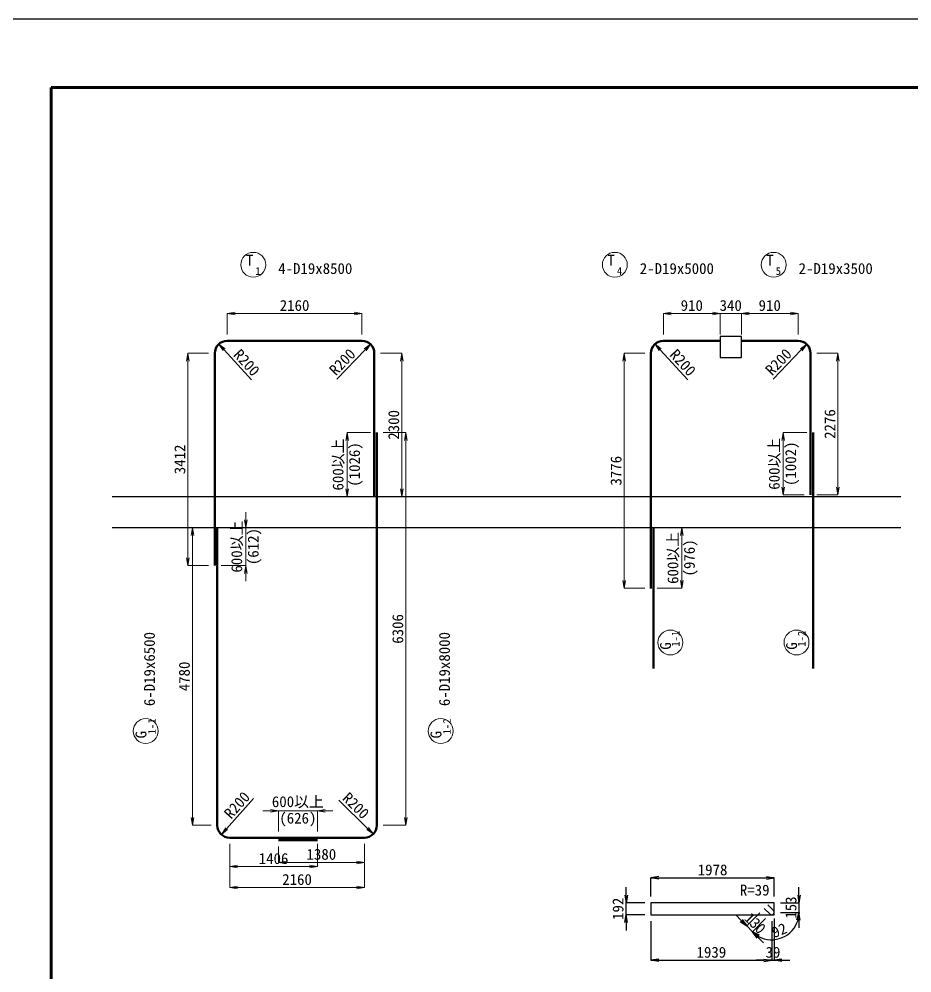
# Model space of a CAD drawing. Header units: millimetres. Extents: x 169470 to 758170, y -17820 to 11880.
# Drawn here: x 380232 to 394560, y -3437 to 11880 of the extents above; entities that cross this region are included whole.
import ezdxf
from ezdxf.enums import TextEntityAlignment as Align

# ---------------------------------------------------------------- set-up
doc = ezdxf.new("R2010")
doc.units = ezdxf.units.MM
doc.header["$LTSCALE"] = 50
doc.header["$PDSIZE"] = 300
doc.layers.get('Defpoints').update_dxf_attribs({"color": 151})
for name, color, linetype, lineweight in [('D-STR', 1, 'Continuous', 50), ('D-STR-DIM', 7, 'Continuous', 13), ('D-STR-HTXT', 7, 'Continuous', 13), ('D-STR-TXT', 7, 'Continuous', 13), ('D-TTL', 2, 'Continuous', 140)]:
    doc.layers.add(name, color=color, linetype=linetype, lineweight=lineweight)
doc.styles.add('MS ゴシック', font='MS Gothic.ttf')
doc.styles.add('YOKO_GOTHIC', font='MS Gothic.ttf')
doc.dimstyles.new('DIM-50', dxfattribs={"dimscale": 50, "dimtxt": 3.5, "dimasz": 2.5, "dimexe": 0, "dimexo": 2, "dimgap": 0.8, "dimtad": 1, "dimdec": 0, "dimzin": 1, "dimdsep": 46, "dimtxsty": 'MS ゴシック', "dimblk": 'OPEN', "dimcen": 0.1, "dimclrd": 256, "dimclre": 256, "dimclrt": 256, "dimaunit": 1, "dimadec": 3, "dimazin": 0, "dimtfac": 1, "dimtdec": 0, "dimtix": 1, "dimtmove": 2, "dimatfit": 3, "dimldrblk": 'OPEN', "dimfxl": 1, "dimlwd": -1, "dimlwe": -1, "dimarcsym": 2})

# ---------------------------------------------------------------- blocks, each defined once
blk = doc.blocks.new('_Open')
at = {"color": 0, "linetype": 'ByBlock', "lineweight": -2}
for p, q in [((-1, 0.17), (0, 0)), ((-1, -0.17), (0, 0)), ((0, 0), (-1, 0))]:
    blk.add_line(p, q, dxfattribs=at)
blk = doc.blocks.new('*D1033')
at = {"layer": 'D-STR-DIM', "transparency": 16777216}
for p, q in [((383573, 6814), (383573, 7152)), ((383698, 7152), (385608, 7152)), ((385733, 6814), (385733, 7152))]:
    blk.add_line(p, q, dxfattribs=at)
at = {"layer": 'Defpoints', "color": 0, "transparency": 16777216}
for p in [(385733, 7152), (383573, 6714), (385733, 6714)]:
    blk.add_point(p, dxfattribs=at)
at = {"layer": 'D-STR-DIM', "transparency": 16777216, "xscale": 125, "yscale": 125, "zscale": 125, "rotation": 180}
blk.add_blockref('_Open', (383573, 7152), dxfattribs=at)
at = {"layer": 'D-STR-DIM', "transparency": 16777216, "xscale": 125, "yscale": 125, "zscale": 125}
blk.add_blockref('_Open', (385733, 7152), dxfattribs=at)
at = {"layer": 'D-STR-DIM', "transparency": 16777216, "insert": (384653, 7280), "char_height": 175, "attachment_point": 5, "style": 'MS ゴシック'}
blk.add_mtext('2160', dxfattribs=at)
blk = doc.blocks.new('*D1034')
at = {"layer": 'D-STR-DIM', "transparency": 16777216}
for p, q in [((383273, 6514), (382940, 6514)), ((382940, 6389), (382940, 3228)), ((383273, 3103), (382940, 3103))]:
    blk.add_line(p, q, dxfattribs=at)
at = {"layer": 'Defpoints', "color": 0, "transparency": 16777216}
for p in [(383373, 6514), (382940, 3103), (383373, 3103)]:
    blk.add_point(p, dxfattribs=at)
at = {"layer": 'D-STR-DIM', "transparency": 16777216, "xscale": 125, "yscale": 125, "zscale": 125}
for p, rotation in [((382940, 6514), 90), ((382940, 3103), 270)]:
    blk.add_blockref('_Open', p, dxfattribs=dict(at, rotation=rotation))
at = {"layer": 'D-STR-DIM', "transparency": 16777216, "insert": (382813, 4809), "char_height": 175, "attachment_point": 5, "rotation": 90, "style": 'MS ゴシック'}
blk.add_mtext('3412', dxfattribs=at)
blk = doc.blocks.new('*D1035')
at = {"layer": 'D-STR-DIM', "transparency": 16777216}
for p, q in [((383870, 3839), (383870, 3964)), ((383513, 3714), (383870, 3714)), ((383870, 3714), (383870, 3103)), ((383473, 3103), (383870, 3103)), ((383870, 2978), (383870, 2853))]:
    blk.add_line(p, q, dxfattribs=at)
at = {"layer": 'Defpoints', "color": 0, "transparency": 16777216}
for p in [(383413, 3714), (383373, 3103), (383870, 3103)]:
    blk.add_point(p, dxfattribs=at)
at = {"layer": 'D-STR-DIM', "transparency": 16777216, "xscale": 125, "yscale": 125, "zscale": 125}
for p, rotation in [((383870, 3714), 270), ((383870, 3103), 90)]:
    blk.add_blockref('_Open', p, dxfattribs=dict(at, rotation=rotation))
at = {"layer": 'D-STR-DIM', "transparency": 16777216, "char_height": 175, "attachment_point": 5, "rotation": 90, "style": 'MS ゴシック'}
for s, insert in [('600以上', (383734, 3409)), ('(612)', (384012, 3409))]:
    blk.add_mtext(s, dxfattribs=dict(at, insert=insert))
blk = doc.blocks.new('*D1036')
at = {"layer": 'D-STR-DIM', "transparency": 16777216}
for p, q in [((383313, 3714), (383013, 3714)), ((383013, 3589), (383013, -941)), ((383313, -1066), (383013, -1066))]:
    blk.add_line(p, q, dxfattribs=at)
at = {"layer": 'Defpoints', "color": 0, "transparency": 16777216}
for p in [(383413, 3714), (383013, -1066), (383413, -1066)]:
    blk.add_point(p, dxfattribs=at)
at = {"layer": 'D-STR-DIM', "transparency": 16777216, "xscale": 125, "yscale": 125, "zscale": 125}
for p, rotation in [((383013, 3714), 90), ((383013, -1066), 270)]:
    blk.add_blockref('_Open', p, dxfattribs=dict(at, rotation=rotation))
at = {"layer": 'D-STR-DIM', "transparency": 16777216, "insert": (382885, 1324), "char_height": 175, "attachment_point": 5, "rotation": 90, "style": 'MS ゴシック'}
blk.add_mtext('4780', dxfattribs=at)
blk = doc.blocks.new('*D1037')
at = {"layer": 'D-STR-DIM', "transparency": 16777216}
for p, q in [((383613, -1366), (383613, -1730)), ((385019, -1366), (385019, -1730)), ((383738, -1730), (384894, -1730))]:
    blk.add_line(p, q, dxfattribs=at)
at = {"layer": 'Defpoints', "color": 0, "transparency": 16777216}
for p in [(383613, -1266), (385019, -1266), (385019, -1730)]:
    blk.add_point(p, dxfattribs=at)
at = {"layer": 'D-STR-DIM', "transparency": 16777216, "xscale": 125, "yscale": 125, "zscale": 125, "rotation": 180}
blk.add_blockref('_Open', (383613, -1730), dxfattribs=at)
at = {"layer": 'D-STR-DIM', "transparency": 16777216, "xscale": 125, "yscale": 125, "zscale": 125}
blk.add_blockref('_Open', (385019, -1730), dxfattribs=at)
at = {"layer": 'D-STR-DIM', "transparency": 16777216, "insert": (384316, -1602), "char_height": 175, "attachment_point": 5, "style": 'MS ゴシック'}
blk.add_mtext('1406', dxfattribs=at)
blk = doc.blocks.new('*D1038')
at = {"layer": 'D-STR-DIM', "transparency": 16777216}
for p, q in [((384268, -833), (384143, -833)), ((384393, -1166), (384393, -833)), ((384393, -833), (385019, -833)), ((385019, -1166), (385019, -833)), ((385144, -833), (385269, -833))]:
    blk.add_line(p, q, dxfattribs=at)
at = {"layer": 'Defpoints', "color": 0, "transparency": 16777216}
for p in [(385019, -833), (384393, -1266), (385019, -1266)]:
    blk.add_point(p, dxfattribs=at)
at = {"layer": 'D-STR-DIM', "transparency": 16777216, "xscale": 125, "yscale": 125, "zscale": 125}
blk.add_blockref('_Open', (384393, -833), dxfattribs=at)
at = {"layer": 'D-STR-DIM', "transparency": 16777216, "xscale": 125, "yscale": 125, "zscale": 125, "rotation": 180}
blk.add_blockref('_Open', (385019, -833), dxfattribs=at)
at = {"layer": 'D-STR-DIM', "transparency": 16777216, "char_height": 175, "attachment_point": 5, "style": 'MS ゴシック'}
for s, insert in [('600以上', (384706, -697)), ('(626)', (384706, -975))]:
    blk.add_mtext(s, dxfattribs=dict(at, insert=insert))
blk = doc.blocks.new('*D1039')
at = {"layer": 'D-STR-DIM', "transparency": 16777216}
for p, q in [((385773, -1366), (385773, -1662)), ((384393, -1406), (384393, -1662)), ((384518, -1662), (385648, -1662))]:
    blk.add_line(p, q, dxfattribs=at)
at = {"layer": 'Defpoints', "color": 0, "transparency": 16777216}
for p in [(384393, -1306), (385773, -1266), (385773, -1662)]:
    blk.add_point(p, dxfattribs=at)
at = {"layer": 'D-STR-DIM', "transparency": 16777216, "xscale": 125, "yscale": 125, "zscale": 125, "rotation": 180}
blk.add_blockref('_Open', (384393, -1662), dxfattribs=at)
at = {"layer": 'D-STR-DIM', "transparency": 16777216, "xscale": 125, "yscale": 125, "zscale": 125}
blk.add_blockref('_Open', (385773, -1662), dxfattribs=at)
at = {"layer": 'D-STR-DIM', "transparency": 16777216, "insert": (385083, -1534), "char_height": 175, "attachment_point": 5, "style": 'MS ゴシック'}
blk.add_mtext('1380', dxfattribs=at)
blk = doc.blocks.new('*D1040')
at = {"layer": 'D-STR-DIM', "transparency": 16777216}
for p, q in [((386033, 6514), (386373, 6514)), ((386373, 6389), (386373, 4339)), ((386033, 4214), (386373, 4214))]:
    blk.add_line(p, q, dxfattribs=at)
at = {"layer": 'Defpoints', "color": 0, "transparency": 16777216}
for p in [(385933, 6514), (385933, 4214), (386373, 4214)]:
    blk.add_point(p, dxfattribs=at)
at = {"layer": 'D-STR-DIM', "transparency": 16777216, "xscale": 125, "yscale": 125, "zscale": 125}
for p, rotation in [((386373, 6514), 90), ((386373, 4214), 270)]:
    blk.add_blockref('_Open', p, dxfattribs=dict(at, rotation=rotation))
at = {"layer": 'D-STR-DIM', "transparency": 16777216, "insert": (386245, 5364), "char_height": 175, "attachment_point": 5, "rotation": 90, "style": 'MS ゴシック'}
blk.add_mtext('2300', dxfattribs=at)
blk = doc.blocks.new('*D1041')
at = {"layer": 'D-STR-DIM', "transparency": 16777216}
for p, q in [((385873, 5240), (385496, 5240)), ((385496, 5115), (385496, 4339)), ((385833, 4214), (385496, 4214))]:
    blk.add_line(p, q, dxfattribs=at)
at = {"layer": 'Defpoints', "color": 0, "transparency": 16777216}
for p in [(385973, 5240), (385496, 4214), (385933, 4214)]:
    blk.add_point(p, dxfattribs=at)
at = {"layer": 'D-STR-DIM', "transparency": 16777216, "xscale": 125, "yscale": 125, "zscale": 125}
for p, rotation in [((385496, 5240), 90), ((385496, 4214), 270)]:
    blk.add_blockref('_Open', p, dxfattribs=dict(at, rotation=rotation))
at = {"layer": 'D-STR-DIM', "transparency": 16777216, "char_height": 175, "attachment_point": 5, "rotation": 90, "style": 'MS ゴシック'}
for s, insert in [('600以上', (385360, 4727)), ('(1026)', (385638, 4727))]:
    blk.add_mtext(s, dxfattribs=dict(at, insert=insert))
blk = doc.blocks.new('*D1042')
at = {"layer": 'D-STR-DIM', "transparency": 16777216}
for p, q in [((386073, 5240), (386438, 5240)), ((386438, 5115), (386438, -941)), ((386073, -1066), (386438, -1066))]:
    blk.add_line(p, q, dxfattribs=at)
at = {"layer": 'Defpoints', "color": 0, "transparency": 16777216}
for p in [(385973, 5240), (385973, -1066), (386438, -1066)]:
    blk.add_point(p, dxfattribs=at)
at = {"layer": 'D-STR-DIM', "transparency": 16777216, "xscale": 125, "yscale": 125, "zscale": 125}
for p, rotation in [((386438, 5240), 90), ((386438, -1066), 270)]:
    blk.add_blockref('_Open', p, dxfattribs=dict(at, rotation=rotation))
at = {"layer": 'D-STR-DIM', "transparency": 16777216, "insert": (386310, 2087), "char_height": 175, "attachment_point": 5, "rotation": 90, "style": 'MS ゴシック'}
blk.add_mtext('6306', dxfattribs=at)
blk = doc.blocks.new('*D1043')
at = {"layer": 'D-STR-DIM', "transparency": 16777216}
for p, q in [((383613, -1366), (383613, -2066)), ((385773, -1366), (385773, -2066)), ((383738, -2066), (385648, -2066))]:
    blk.add_line(p, q, dxfattribs=at)
at = {"layer": 'Defpoints', "color": 0, "transparency": 16777216}
for p in [(383613, -1266), (385773, -1266), (385773, -2066)]:
    blk.add_point(p, dxfattribs=at)
at = {"layer": 'D-STR-DIM', "transparency": 16777216, "xscale": 125, "yscale": 125, "zscale": 125, "rotation": 180}
blk.add_blockref('_Open', (383613, -2066), dxfattribs=at)
at = {"layer": 'D-STR-DIM', "transparency": 16777216, "xscale": 125, "yscale": 125, "zscale": 125}
blk.add_blockref('_Open', (385773, -2066), dxfattribs=at)
at = {"layer": 'D-STR-DIM', "transparency": 16777216, "insert": (384693, -1938), "char_height": 175, "attachment_point": 5, "style": 'MS ゴシック'}
blk.add_mtext('2160', dxfattribs=at)
blk = doc.blocks.new('*D1105')
at = {"layer": 'D-STR-DIM', "transparency": 16777216}
blk.add_line((383995, -636), (383563, -1122), dxfattribs=at)
at = {"layer": 'Defpoints', "color": 0, "transparency": 16777216}
for p in [(383613, -1066), (383480, -1215)]:
    blk.add_point(p, dxfattribs=at)
at = {"layer": 'D-STR-DIM', "transparency": 16777216, "xscale": 125, "yscale": 125, "zscale": 125, "rotation": 228.3408557393566}
blk.add_blockref('_Open', (383480, -1215), dxfattribs=at)
at = {"layer": 'D-STR-DIM', "transparency": 16777216, "insert": (383729, -743), "char_height": 175, "attachment_point": 5, "rotation": 48.3409, "style": 'MS ゴシック'}
blk.add_mtext('R200', dxfattribs=at)
blk = doc.blocks.new('*D1106')
at = {"layer": 'D-STR-DIM', "transparency": 16777216}
blk.add_line((385362, -662), (385826, -1118), dxfattribs=at)
at = {"layer": 'Defpoints', "color": 0, "transparency": 16777216}
for p in [(385773, -1066), (385915, -1206)]:
    blk.add_point(p, dxfattribs=at)
at = {"layer": 'D-STR-DIM', "transparency": 16777216, "xscale": 125, "yscale": 125, "zscale": 125, "rotation": 315.5138902802607}
blk.add_blockref('_Open', (385915, -1206), dxfattribs=at)
at = {"layer": 'D-STR-DIM', "transparency": 16777216, "insert": (385636, -752), "char_height": 175, "attachment_point": 5, "rotation": 315.5139, "style": 'MS ゴシック'}
blk.add_mtext('R200', dxfattribs=at)
blk = doc.blocks.new('*D2140')
at = {"layer": 'D-STR-DIM', "transparency": 16777216}
for p, q in [((390573, 6814), (390573, 7152)), ((390698, 7152), (391358, 7152)), ((391483, 6814), (391483, 7152))]:
    blk.add_line(p, q, dxfattribs=at)
at = {"layer": 'Defpoints', "color": 0, "transparency": 16777216}
for p in [(391483, 7152), (390573, 6714), (391483, 6714)]:
    blk.add_point(p, dxfattribs=at)
at = {"layer": 'D-STR-DIM', "transparency": 16777216, "xscale": 125, "yscale": 125, "zscale": 125, "rotation": 180}
blk.add_blockref('_Open', (390573, 7152), dxfattribs=at)
at = {"layer": 'D-STR-DIM', "transparency": 16777216, "xscale": 125, "yscale": 125, "zscale": 125}
blk.add_blockref('_Open', (391483, 7152), dxfattribs=at)
at = {"layer": 'D-STR-DIM', "transparency": 16777216, "insert": (391028, 7280), "char_height": 175, "attachment_point": 5, "style": 'MS ゴシック'}
blk.add_mtext('910', dxfattribs=at)
blk = doc.blocks.new('*D2141')
at = {"layer": 'D-STR-DIM', "transparency": 16777216}
for p, q in [((390273, 6514), (389940, 6514)), ((389940, 6389), (389940, 2864)), ((390273, 2739), (389940, 2739))]:
    blk.add_line(p, q, dxfattribs=at)
at = {"layer": 'Defpoints', "color": 0, "transparency": 16777216}
for p in [(390373, 6514), (389940, 2739), (390373, 2739)]:
    blk.add_point(p, dxfattribs=at)
at = {"layer": 'D-STR-DIM', "transparency": 16777216, "xscale": 125, "yscale": 125, "zscale": 125}
for p, rotation in [((389940, 6514), 90), ((389940, 2739), 270)]:
    blk.add_blockref('_Open', p, dxfattribs=dict(at, rotation=rotation))
at = {"layer": 'D-STR-DIM', "transparency": 16777216, "insert": (389813, 4627), "char_height": 175, "attachment_point": 5, "rotation": 90, "style": 'MS ゴシック'}
blk.add_mtext('3776', dxfattribs=at)
blk = doc.blocks.new('*D2142')
at = {"layer": 'D-STR-DIM', "transparency": 16777216}
for p, q in [((390513, 3714), (390870, 3714)), ((390870, 3589), (390870, 2864)), ((390473, 2739), (390870, 2739))]:
    blk.add_line(p, q, dxfattribs=at)
at = {"layer": 'Defpoints', "color": 0, "transparency": 16777216}
for p in [(390413, 3714), (390373, 2739), (390870, 2739)]:
    blk.add_point(p, dxfattribs=at)
at = {"layer": 'D-STR-DIM', "transparency": 16777216, "xscale": 125, "yscale": 125, "zscale": 125}
for p, rotation in [((390870, 3714), 90), ((390870, 2739), 270)]:
    blk.add_blockref('_Open', p, dxfattribs=dict(at, rotation=rotation))
at = {"layer": 'D-STR-DIM', "transparency": 16777216, "char_height": 175, "attachment_point": 5, "rotation": 90, "style": 'MS ゴシック'}
for s, insert in [('600以上', (390734, 3227)), ('(976)', (391012, 3227))]:
    blk.add_mtext(s, dxfattribs=dict(at, insert=insert))
blk = doc.blocks.new('*D2143')
at = {"layer": 'D-STR-DIM', "transparency": 16777216}
for p, q in [((393033, 6514), (393373, 6514)), ((393373, 6389), (393373, 4364)), ((393033, 4239), (393373, 4239))]:
    blk.add_line(p, q, dxfattribs=at)
at = {"layer": 'Defpoints', "color": 0, "transparency": 16777216}
for p in [(392933, 6514), (392933, 4239), (393373, 4239)]:
    blk.add_point(p, dxfattribs=at)
at = {"layer": 'D-STR-DIM', "transparency": 16777216, "xscale": 125, "yscale": 125, "zscale": 125}
for p, rotation in [((393373, 6514), 90), ((393373, 4239), 270)]:
    blk.add_blockref('_Open', p, dxfattribs=dict(at, rotation=rotation))
at = {"layer": 'D-STR-DIM', "transparency": 16777216, "insert": (393245, 5377), "char_height": 175, "attachment_point": 5, "rotation": 90, "style": 'MS ゴシック'}
blk.add_mtext('2276', dxfattribs=at)
blk = doc.blocks.new('*D2144')
at = {"layer": 'D-STR-DIM', "transparency": 16777216}
for p, q in [((392873, 5240), (392496, 5240)), ((392496, 5115), (392496, 4364)), ((392833, 4239), (392496, 4239))]:
    blk.add_line(p, q, dxfattribs=at)
at = {"layer": 'Defpoints', "color": 0, "transparency": 16777216}
for p in [(392973, 5240), (392496, 4239), (392933, 4239)]:
    blk.add_point(p, dxfattribs=at)
at = {"layer": 'D-STR-DIM', "transparency": 16777216, "xscale": 125, "yscale": 125, "zscale": 125}
for p, rotation in [((392496, 5240), 90), ((392496, 4239), 270)]:
    blk.add_blockref('_Open', p, dxfattribs=dict(at, rotation=rotation))
at = {"layer": 'D-STR-DIM', "transparency": 16777216, "char_height": 175, "attachment_point": 5, "rotation": 90, "style": 'MS ゴシック'}
for s, insert in [('600以上', (392360, 4739)), ('(1002)', (392638, 4739))]:
    blk.add_mtext(s, dxfattribs=dict(at, insert=insert))
blk = doc.blocks.new('*D2145')
at = {"layer": 'D-STR-DIM', "transparency": 16777216}
for p, q in [((391358, 7152), (391233, 7152)), ((391483, 6814), (391483, 7152)), ((391483, 7152), (391823, 7152)), ((391823, 6814), (391823, 7152)), ((391948, 7152), (392073, 7152))]:
    blk.add_line(p, q, dxfattribs=at)
at = {"layer": 'Defpoints', "color": 0, "transparency": 16777216}
for p in [(391823, 7152), (391483, 6714), (391823, 6714)]:
    blk.add_point(p, dxfattribs=at)
at = {"layer": 'D-STR-DIM', "transparency": 16777216, "xscale": 125, "yscale": 125, "zscale": 125}
blk.add_blockref('_Open', (391483, 7152), dxfattribs=at)
at = {"layer": 'D-STR-DIM', "transparency": 16777216, "xscale": 125, "yscale": 125, "zscale": 125, "rotation": 180}
blk.add_blockref('_Open', (391823, 7152), dxfattribs=at)
at = {"layer": 'D-STR-DIM', "transparency": 16777216, "insert": (391653, 7280), "char_height": 175, "attachment_point": 5, "style": 'MS ゴシック'}
blk.add_mtext('340', dxfattribs=at)
blk = doc.blocks.new('*D2146')
at = {"layer": 'D-STR-DIM', "transparency": 16777216}
for p, q in [((391823, 6814), (391823, 7152)), ((392608, 7152), (391948, 7152)), ((392733, 6814), (392733, 7152))]:
    blk.add_line(p, q, dxfattribs=at)
at = {"layer": 'Defpoints', "color": 0, "transparency": 16777216}
for p in [(391823, 7152), (391823, 6714), (392733, 6714)]:
    blk.add_point(p, dxfattribs=at)
at = {"layer": 'D-STR-DIM', "transparency": 16777216, "xscale": 125, "yscale": 125, "zscale": 125, "rotation": 180}
blk.add_blockref('_Open', (391823, 7152), dxfattribs=at)
at = {"layer": 'D-STR-DIM', "transparency": 16777216, "xscale": 125, "yscale": 125, "zscale": 125}
blk.add_blockref('_Open', (392733, 7152), dxfattribs=at)
at = {"layer": 'D-STR-DIM', "transparency": 16777216, "insert": (392278, 7280), "char_height": 175, "attachment_point": 5, "style": 'MS ゴシック'}
blk.add_mtext('910', dxfattribs=at)
blk = doc.blocks.new('*D2147')
at = {"layer": 'D-STR-DIM', "transparency": 16777216}
blk.add_line((383963, 6087), (383522, 6570), dxfattribs=at)
at = {"layer": 'Defpoints', "color": 0, "transparency": 16777216}
for p in [(383438, 6662), (383573, 6514)]:
    blk.add_point(p, dxfattribs=at)
at = {"layer": 'D-STR-DIM', "transparency": 16777216, "xscale": 125, "yscale": 125, "zscale": 125, "rotation": 132.3874301715185}
blk.add_blockref('_Open', (383438, 6662), dxfattribs=at)
at = {"layer": 'D-STR-DIM', "transparency": 16777216, "insert": (383884, 6363), "char_height": 175, "attachment_point": 5, "rotation": 312.3874, "style": 'MS ゴシック'}
blk.add_mtext('R200', dxfattribs=at)
blk = doc.blocks.new('*D2148')
at = {"layer": 'D-STR-DIM', "transparency": 16777216}
blk.add_line((385333, 6100), (385785, 6568), dxfattribs=at)
at = {"layer": 'Defpoints', "color": 0, "transparency": 16777216}
for p in [(385872, 6658), (385733, 6514)]:
    blk.add_point(p, dxfattribs=at)
at = {"layer": 'D-STR-DIM', "transparency": 16777216, "xscale": 125, "yscale": 125, "zscale": 125, "rotation": 46.01854651643468}
blk.add_blockref('_Open', (385872, 6658), dxfattribs=at)
at = {"layer": 'D-STR-DIM', "transparency": 16777216, "insert": (385420, 6374), "char_height": 175, "attachment_point": 5, "rotation": 46.0185, "style": 'MS ゴシック'}
blk.add_mtext('R200', dxfattribs=at)
blk = doc.blocks.new('*D2149')
at = {"layer": 'D-STR-DIM', "transparency": 16777216}
blk.add_line((390963, 6087), (390522, 6570), dxfattribs=at)
at = {"layer": 'Defpoints', "color": 0, "transparency": 16777216}
for p in [(390438, 6662), (390573, 6514)]:
    blk.add_point(p, dxfattribs=at)
at = {"layer": 'D-STR-DIM', "transparency": 16777216, "xscale": 125, "yscale": 125, "zscale": 125, "rotation": 132.3874301715175}
blk.add_blockref('_Open', (390438, 6662), dxfattribs=at)
at = {"layer": 'D-STR-DIM', "transparency": 16777216, "insert": (390884, 6363), "char_height": 175, "attachment_point": 5, "rotation": 312.3874, "style": 'MS ゴシック'}
blk.add_mtext('R200', dxfattribs=at)
blk = doc.blocks.new('*D2150')
at = {"layer": 'D-STR-DIM', "transparency": 16777216}
blk.add_line((392333, 6100), (392785, 6568), dxfattribs=at)
at = {"layer": 'Defpoints', "color": 0, "transparency": 16777216}
for p in [(392872, 6658), (392733, 6514)]:
    blk.add_point(p, dxfattribs=at)
at = {"layer": 'D-STR-DIM', "transparency": 16777216, "xscale": 125, "yscale": 125, "zscale": 125, "rotation": 46.01854651649383}
blk.add_blockref('_Open', (392872, 6658), dxfattribs=at)
at = {"layer": 'D-STR-DIM', "transparency": 16777216, "insert": (392420, 6374), "char_height": 175, "attachment_point": 5, "rotation": 46.0185, "style": 'MS ゴシック'}
blk.add_mtext('R200', dxfattribs=at)
blk = doc.blocks.new('*D2533')
at = {"layer": 'Defpoints', "transparency": 16777216}
for p, q in [((390372, -2212), (390372, -1912)), ((390497, -1912), (392225, -1912)), ((392350, -2212), (392350, -1912))]:
    blk.add_line(p, q, dxfattribs=at)
at = {"layer": 'Defpoints', "color": 0, "transparency": 16777216}
for p in [(392350, -1912), (390372, -2312), (392350, -2312)]:
    blk.add_point(p, dxfattribs=at)
at = {"layer": 'Defpoints', "transparency": 16777216, "xscale": 125, "yscale": 125, "zscale": 125, "rotation": 180}
blk.add_blockref('_Open', (390372, -1912), dxfattribs=at)
at = {"layer": 'Defpoints', "transparency": 16777216, "xscale": 125, "yscale": 125, "zscale": 125}
blk.add_blockref('_Open', (392350, -1912), dxfattribs=at)
at = {"layer": 'Defpoints', "transparency": 16777216, "insert": (391361, -1784), "char_height": 175, "attachment_point": 5, "style": 'MS ゴシック'}
blk.add_mtext('1978', dxfattribs=at)
blk = doc.blocks.new('*D2534')
at = {"layer": 'Defpoints', "transparency": 16777216}
for p, q in [((389972, -2187), (389972, -2062)), ((390272, -2312), (389972, -2312)), ((389972, -2504), (389972, -2312)), ((390272, -2504), (389972, -2504)), ((389972, -2629), (389972, -2754))]:
    blk.add_line(p, q, dxfattribs=at)
at = {"layer": 'Defpoints', "color": 0, "transparency": 16777216}
for p in [(389972, -2312), (390372, -2312), (390372, -2504)]:
    blk.add_point(p, dxfattribs=at)
at = {"layer": 'Defpoints', "transparency": 16777216, "xscale": 125, "yscale": 125, "zscale": 125}
for p, rotation in [((389972, -2312), 270), ((389972, -2504), 90)]:
    blk.add_blockref('_Open', p, dxfattribs=dict(at, rotation=rotation))
at = {"layer": 'Defpoints', "transparency": 16777216, "insert": (389845, -2408), "char_height": 175, "attachment_point": 5, "rotation": 90, "style": 'MS ゴシック'}
blk.add_mtext('192', dxfattribs=at)
blk = doc.blocks.new('*D2535')
at = {"layer": 'Defpoints', "transparency": 16777216}
for p, q in [((392748, -2187), (392748, -2062)), ((392450, -2312), (392748, -2312)), ((392748, -2312), (392748, -2465)), ((392450, -2465), (392748, -2465)), ((392748, -2590), (392748, -2715))]:
    blk.add_line(p, q, dxfattribs=at)
at = {"layer": 'Defpoints', "color": 0, "transparency": 16777216}
for p in [(392350, -2312), (392350, -2465), (392748, -2465)]:
    blk.add_point(p, dxfattribs=at)
at = {"layer": 'Defpoints', "transparency": 16777216, "xscale": 125, "yscale": 125, "zscale": 125}
for p, rotation in [((392748, -2312), 270), ((392748, -2465), 90)]:
    blk.add_blockref('_Open', p, dxfattribs=dict(at, rotation=rotation))
at = {"layer": 'Defpoints', "transparency": 16777216, "insert": (392620, -2388), "char_height": 175, "attachment_point": 5, "rotation": 90, "style": 'MS ゴシック'}
blk.add_mtext('153', dxfattribs=at)
blk = doc.blocks.new('*D2536')
at = {"layer": 'Defpoints', "transparency": 16777216}
for p, q in [((391820, -2595), (391732, -2506)), ((392121, -2471), (391909, -2683)), ((392213, -2563), (392001, -2775)), ((392001, -2775), (391909, -2683)), ((392089, -2864), (392178, -2952))]:
    blk.add_line(p, q, dxfattribs=at)
at = {"layer": 'Defpoints', "color": 0, "transparency": 16777216}
for p in [(392192, -2400), (392284, -2493), (391909, -2683)]:
    blk.add_point(p, dxfattribs=at)
at = {"layer": 'Defpoints', "transparency": 16777216, "xscale": 125, "yscale": 125, "zscale": 125}
for p, rotation in [((391909, -2683), 315.0000000006538), ((392001, -2775), 135.0000000006538)]:
    blk.add_blockref('_Open', p, dxfattribs=dict(at, rotation=rotation))
at = {"layer": 'Defpoints', "transparency": 16777216, "insert": (392045, -2639), "char_height": 175, "attachment_point": 5, "rotation": 315, "style": 'MS ゴシック'}
blk.add_mtext('130', dxfattribs=at)
blk = doc.blocks.new('*D2537')
at = {"layer": 'Defpoints', "transparency": 16777216}
for p, q in [((392213, -2563), (392001, -2775)), ((392450, -2465), (392750, -2465))]:
    blk.add_line(p, q, dxfattribs=at)
blk.add_arc((392311, -2465), 439, 241.3699, 343.6301, dxfattribs=at)
at = {"layer": 'Defpoints', "color": 0, "transparency": 16777216}
for p in [(392284, -2493), (392311, -2465), (392350, -2465), (392311, -2904)]:
    blk.add_point(p, dxfattribs=at)
at = {"layer": 'Defpoints', "transparency": 16777216, "xscale": 125, "yscale": 125, "zscale": 125}
for p, rotation in [((392750, -2465), 81.8150454694535), ((392001, -2775), 143.1849545305767)]:
    blk.add_blockref('_Open', p, dxfattribs=dict(at, rotation=rotation))
at = {"layer": 'Defpoints', "transparency": 16777216, "insert": (392431, -2753), "char_height": 175, "attachment_point": 5, "rotation": 22.5, "style": 'MS ゴシック'}
blk.add_mtext('92', dxfattribs=at)
blk = doc.blocks.new('*D2538')
at = {"layer": 'Defpoints', "transparency": 16777216}
for p, q in [((392350, -2565), (392350, -3235)), ((392311, -2604), (392311, -3235)), ((392186, -3235), (392061, -3235)), ((392311, -3235), (392350, -3235)), ((392475, -3235), (392600, -3235))]:
    blk.add_line(p, q, dxfattribs=at)
at = {"layer": 'Defpoints', "color": 0, "transparency": 16777216}
for p in [(392311, -2504), (392350, -2465), (392350, -3235)]:
    blk.add_point(p, dxfattribs=at)
at = {"layer": 'Defpoints', "transparency": 16777216, "xscale": 125, "yscale": 125, "zscale": 125}
blk.add_blockref('_Open', (392311, -3235), dxfattribs=at)
at = {"layer": 'Defpoints', "transparency": 16777216, "xscale": 125, "yscale": 125, "zscale": 125, "rotation": 180}
blk.add_blockref('_Open', (392350, -3235), dxfattribs=at)
at = {"layer": 'Defpoints', "transparency": 16777216, "insert": (392331, -3107), "char_height": 175, "attachment_point": 5, "style": 'MS ゴシック'}
blk.add_mtext('39', dxfattribs=at)
blk = doc.blocks.new('*D2539')
at = {"layer": 'Defpoints', "transparency": 16777216}
for p, q in [((390372, -2604), (390372, -3235)), ((392311, -2604), (392311, -3235)), ((390497, -3235), (392186, -3235))]:
    blk.add_line(p, q, dxfattribs=at)
at = {"layer": 'Defpoints', "color": 0, "transparency": 16777216}
for p in [(390372, -2504), (392311, -2504), (392311, -3235)]:
    blk.add_point(p, dxfattribs=at)
at = {"layer": 'Defpoints', "transparency": 16777216, "xscale": 125, "yscale": 125, "zscale": 125, "rotation": 180}
blk.add_blockref('_Open', (390372, -3235), dxfattribs=at)
at = {"layer": 'Defpoints', "transparency": 16777216, "xscale": 125, "yscale": 125, "zscale": 125}
blk.add_blockref('_Open', (392311, -3235), dxfattribs=at)
at = {"layer": 'Defpoints', "transparency": 16777216, "insert": (391342, -3107), "char_height": 175, "attachment_point": 5, "style": 'MS ゴシック'}
blk.add_mtext('1939', dxfattribs=at)

msp = doc.modelspace()

# ---------------------------------------------------------------- linework, layer by layer
at = {"layer": 'D-STR'}
for points in [[(385932.79, 4214.44), (385932.79, 6514.44, 0.41421356), (385732.79, 6714.44), (383572.79, 6714.44, 0.41421356), (383372.79, 6514.44), (383372.79, 3102.76)], [(391482.79, 6714.44), (390572.79, 6714.44, 0.41421356), (390372.79, 6514.44), (390372.79, 2738.6)], [(392932.79, 4238.6), (392932.79, 6514.44, 0.41421356), (392732.79, 6714.44), (391822.79, 6714.44)], [(385972.79, 5240.28), (385972.79, -1065.56, -0.41421356), (385772.79, -1265.56), (384392.79, -1265.56)]]:
    msp.add_lwpolyline(points, format="xyb", dxfattribs=at)
for points in [[(392972.79, 5240.28), (392972.79, 1452.46)], [(385018.63, -1305.56), (384392.79, -1305.56)]]:
    msp.add_lwpolyline(points, dxfattribs=at)
at = {"layer": 'D-STR', "color": 3}
msp.add_lwpolyline([(385018.63, -1265.56), (383612.79, -1265.56, -0.41421356), (383412.79, -1065.56), (383412.79, 3714.44)], format="xyb", dxfattribs=at)
msp.add_lwpolyline([(390412.79, 1452.46), (390412.79, 3714.44)], dxfattribs=at)
at = {"layer": 'D-STR-HTXT', "color": 4}
for centre in [(383989.99, 7934.21), (389792.71, 7934.21), (392341.58, 7934.21), (382263.47, 447.02), (386998.15, 447.02)]:
    msp.add_circle(centre, 200, dxfattribs=at)
at = {"layer": 'D-STR-HTXT'}
for centre in [(390685.11, 1868.97), (392708.37, 1868.97)]:
    msp.add_circle(centre, 200, dxfattribs=at)
at = {"layer": 'D-TTL'}
msp.add_lwpolyline([(380744.53, 10780), (380744.53, -16720), (420744.53, -16720), (420744.53, 10780)], close=True, dxfattribs=at)
at = {"layer": 'Defpoints'}
for p, q in [((381724.47, 4214.44), (394383.01, 4214.44)), ((381724.47, 3714.44), (394383.01, 3714.44))]:
    msp.add_line(p, q, dxfattribs=at)
at = {"layer": 'Defpoints', "color": 1}
msp.add_lwpolyline([(379719.53, 11880), (379719.53, -17820), (421769.53, -17820), (421769.53, 11880)], close=True, dxfattribs=at)
at = {"layer": 'Defpoints'}
for points in [[(391482.79, 6444.44), (391822.79, 6444.44), (391822.79, 6784.44), (391482.79, 6784.44)], [(390372.49, -2311.96), (390372.49, -2503.96), (392350.49, -2503.96), (392350.49, -2311.96)]]:
    msp.add_lwpolyline(points, close=True, dxfattribs=at)
msp.add_lwpolyline([(392191.67, -2400.3), (392283.91, -2492.54, 0.99999976), (392339.07, -2437.38), (392246.83, -2345.14)], format="xyb", dxfattribs=at)

# ---------------------------------------------------------------- texts
at = {"layer": 'D-STR-TXT', "color": 4, "style": 'YOKO_GOTHIC'}
for s, height, p in [('T ', 175, (383989.99, 8009.21)), ('T ', 175, (389792.71, 8009.21)), ('T ', 175, (392341.58, 8009.21)), ('1', 125, (384064.99, 7834.21)), ('4', 125, (389867.71, 7834.21)), ('5', 125, (392416.58, 7834.21))]:
    msp.add_text(s, height=height, dxfattribs=at).set_placement(p, align=Align.MIDDLE_CENTER)
for s, p in [('4-D19x8500', (384389.99, 7734.21)), ('2-D19x5000', (390192.71, 7734.21)), ('2-D19x3500', (392741.58, 7734.21))]:
    msp.add_text(s, height=175, dxfattribs=at).set_placement(p, align=Align.BOTTOM_LEFT)
for s, p in [('6-D19x6500', (382463.47, 847.02)), ('6-D19x8000', (387198.15, 847.02))]:
    msp.add_text(s, height=175, rotation=90, dxfattribs=at).set_placement(p, align=Align.BOTTOM_LEFT)
at = {"layer": 'D-STR-TXT', "style": 'YOKO_GOTHIC'}
for s, height, p in [('1-1', 125, (390831.23, 1928.35)), ('1-2', 125, (392854.49, 1928.35)), ('G', 175, (390693.42, 1812.69)), ('G', 175, (392716.68, 1812.69))]:
    msp.add_text(s, height=height, rotation=90, dxfattribs=at).set_placement(p, align=Align.CENTER)
at = {"layer": 'D-STR-TXT', "color": 4, "style": 'YOKO_GOTHIC'}
for s, height, p in [('1-1', 125, (382363.47, 522.02)), ('1-2', 125, (387098.15, 522.02)), ('G ', 175, (382188.47, 447.02)), ('G ', 175, (386923.15, 447.02))]:
    msp.add_text(s, height=height, rotation=90, dxfattribs=at).set_placement(p, align=Align.MIDDLE_CENTER)
at = {"layer": 'Defpoints', "style": 'YOKO_GOTHIC'}
msp.add_text('R=39', height=175, dxfattribs=at).set_placement((391798.98, -2247.43), align=Align.BOTTOM_LEFT)

# ---------------------------------------------------------------- dimensions: what is measured, and where the dimension line sits
at = {"layer": 'D-STR-DIM'}
for base, p1, p2, picture, middle in [((385732.79, 7152.2), (383572.79, 6714.44), (385732.79, 6714.44), '*D1033', (384652.79, 7279.7)), ((391482.79, 7152.2), (390572.79, 6714.44), (391482.79, 6714.44), '*D2140', (391027.79, 7279.7)), ((391822.79, 7152.2), (391482.79, 6714.44), (391822.79, 6714.44), '*D2145', (391652.79, 7279.7)), ((385018.63, -1729.5), (383612.79, -1265.56), (385018.63, -1265.56), '*D1037', (384315.71, -1602)), ((385772.79, -2065.56), (383612.79, -1265.56), (385772.79, -1265.56), '*D1043', (384692.79, -1938.06)), ((385772.79, -1661.56), (384392.79, -1305.56), (385772.79, -1265.56), '*D1039', (385082.79, -1534.06))]:
    dim = msp.add_linear_dim(base=base, p1=p1, p2=p2, dimstyle='DIM-50', dxfattribs=at)
    dim.commit()
    dim.dimension.update_dxf_attribs({"geometry": picture, "text_midpoint": middle})
for base, p1, p2, angle, picture, middle in [((391822.79, 7152.2), (392732.79, 6714.44), (391822.79, 6714.44), 180, '*D2146', (392277.79, 7279.7)), ((382940.1, 3102.76), (383372.79, 6514.44), (383372.79, 3102.76), 90, '*D1034', (382812.6, 4808.6)), ((386372.79, 4214.44), (385932.79, 6514.44), (385932.79, 4214.44), 90, '*D1040', (386245.29, 5364.44)), ((389940.1, 2738.6), (390372.79, 6514.44), (390372.79, 2738.6), 90, '*D2141', (389812.6, 4626.52)), ((393372.79, 4238.6), (392932.79, 6514.44), (392932.79, 4238.6), 90, '*D2143', (393245.29, 5376.52)), ((386437.91, -1065.56), (385972.79, 5240.28), (385972.79, -1065.56), 90, '*D1042', (386310.41, 2087.36)), ((383012.79, -1065.56), (383412.79, 3714.44), (383412.79, -1065.56), 90, '*D1036', (382885.29, 1324.44))]:
    dim = msp.add_linear_dim(base=base, p1=p1, p2=p2, angle=angle, dimstyle='DIM-50', dxfattribs=at)
    dim.commit()
    dim.dimension.update_dxf_attribs({"geometry": picture, "text_midpoint": middle})
for center, mpoint, picture, middle in [((383572.79, 6514.44), (383437.96, 6662.16), '*D2147', (383789.54, 6276.96)), ((385732.79, 6514.44), (385871.67, 6658.35), '*D2148', (385512.21, 6285.88)), ((390572.79, 6514.44), (390437.96, 6662.16), '*D2149', (390789.54, 6276.96)), ((392732.79, 6514.44), (392871.67, 6658.35), '*D2150', (392512.21, 6285.88)), ((383612.79, -1065.56), (383479.85, -1214.98), '*D1105', (383823.92, -828.25)), ((385772.79, -1065.56), (385915.47, -1205.71), '*D1106', (385546.18, -842.98))]:
    dim = msp.add_radius_dim(center=center, mpoint=mpoint, dimstyle='DIM-50', override={"dimtmove": 0}, dxfattribs=at)
    dim.commit()
    dim.dimension.update_dxf_attribs({"geometry": picture, "text_midpoint": middle, "dimtype": 164})
for base, p1, p2, angle, picture, middle in [((385495.93, 4214.44), (385972.79, 5240.28), (385932.79, 4214.44), 90, '*D1041', (385495.93, 4727.36)), ((392495.93, 4238.6), (392972.79, 5240.28), (392932.79, 4238.6), 90, '*D2144', (392495.93, 4739.44)), ((383870.05, 3102.76), (383412.79, 3714.44), (383372.79, 3102.76), 90, '*D1035', (383870.05, 3408.6)), ((390870.05, 2738.6), (390412.79, 3714.44), (390372.79, 2738.6), 90, '*D2142', (390870.05, 3226.52)), ((385018.63, -833.25), (384392.79, -1265.56), (385018.63, -1265.56), 180, '*D1038', (384705.71, -833.25))]:
    dim = msp.add_linear_dim(base=base, p1=p1, p2=p2, angle=angle, text='600以上\\X(<>)', dimstyle='DIM-50', dxfattribs=at)
    dim.commit()
    dim.dimension.update_dxf_attribs({"geometry": picture, "text_midpoint": middle})
at = {"layer": 'Defpoints'}
for p1, p2, picture, middle in [((390372.49, -2311.96), (392350.49, -2311.96), '*D2533', (391361.49, -1784.46)), ((390372.49, -2503.96), (390372.49, -2311.96), '*D2534', (389844.99, -2407.96))]:
    dim = msp.add_aligned_dim(p1=p1, p2=p2, distance=400, dimstyle='DIM-50', dxfattribs=at)
    dim.commit()
    dim.dimension.update_dxf_attribs({"geometry": picture, "text_midpoint": middle})
for base, p1, p2, angle, picture, middle in [((392747.59, -2464.96), (392350.49, -2311.96), (392350.49, -2464.96), 270, '*D2535', (392620.09, -2388.46)), ((391908.83, -2683.14), (392283.91, -2492.54), (392191.67, -2400.3), 135, '*D2536', (392045.1, -2639.1))]:
    dim = msp.add_linear_dim(base=base, p1=p1, p2=p2, angle=angle, dimstyle='DIM-50', dxfattribs=at)
    dim.commit()
    dim.dimension.update_dxf_attribs({"geometry": picture, "text_midpoint": middle})
for base, p1, p2, picture, middle in [((392311.49, -3234.87), (390372.49, -2503.96), (392311.49, -2503.96), '*D2539', (391341.99, -3107.37)), ((392350.49, -3234.87), (392311.49, -2503.96), (392350.49, -2464.96), '*D2538', (392330.99, -3107.37))]:
    dim = msp.add_linear_dim(base=base, p1=p1, p2=p2, dimstyle='DIM-50', dxfattribs=at)
    dim.commit()
    dim.dimension.update_dxf_attribs({"geometry": picture, "text_midpoint": middle})
dim = msp.add_angular_dim_3p(base=(392311.49, -2903.96), center=(392311.49, -2464.96), p1=(392283.91, -2492.54), p2=(392350.49, -2464.96), text='92', dimstyle='DIM-50', dxfattribs=at)
dim.commit()
dim.dimension.update_dxf_attribs({"geometry": '*D2537', "text_midpoint": (392430.69, -2752.75)})

doc.saveas('drawing.dxf')
